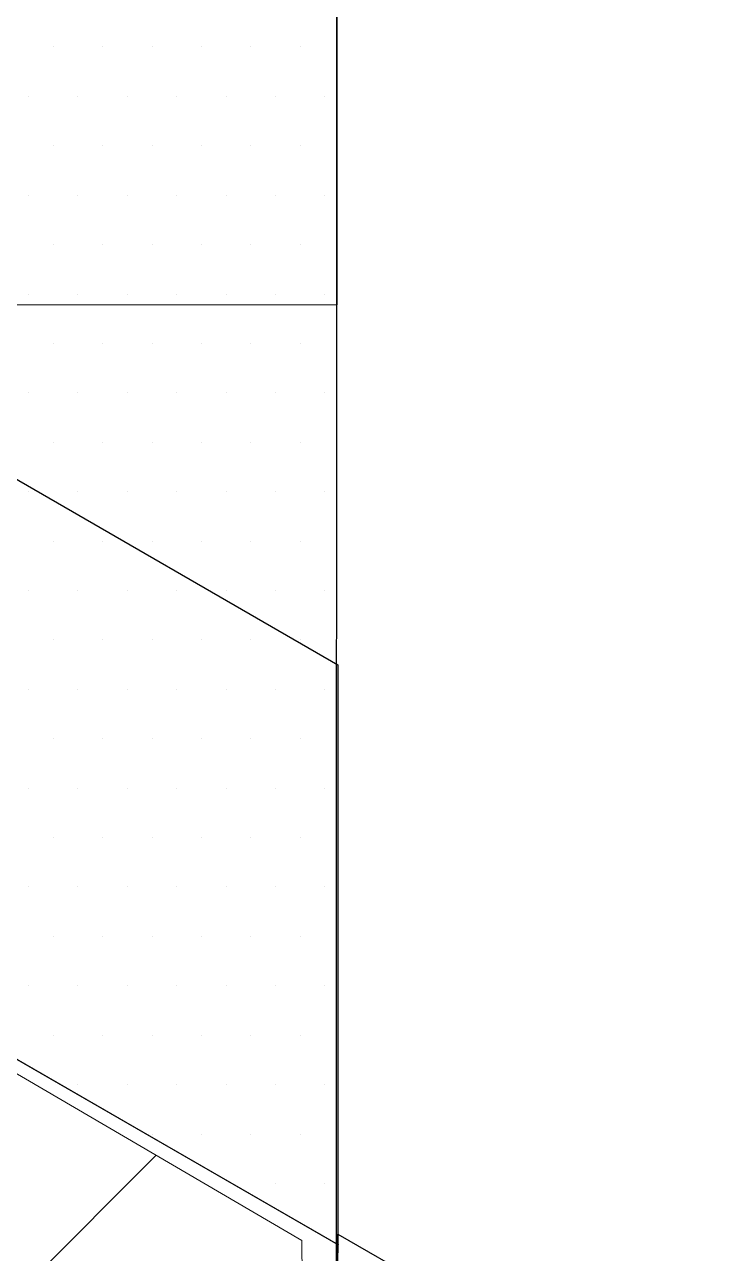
# Model space of a CAD drawing. Extents: x -1337 to 5791, y -3809 to 1769.
# Drawn here: x 1174.8 to 1193.83, y -2826.51 to -2792.93 of the extents above; entities that cross this region are included whole.
import ezdxf

# ---------------------------------------------------------------- set-up
doc = ezdxf.new("R2010")
doc.units = 0
doc.header["$MEASUREMENT"] = 0
for name, color, linetype, lineweight in [('.ATI-HATCH', 7, 'Continuous', 0), ('G-ANNO-TTLB', 7, 'Continuous', 0), ('Layer 12', 7, 'Continuous', 0), ('TYVEK', 7, 'Continuous', 0)]:
    doc.layers.add(name, color=color, linetype=linetype, lineweight=lineweight)

# ---------------------------------------------------------------- blocks, each defined once
blk = doc.blocks.new('Block_96')
at = {"layer": '.ATI-HATCH'}
for points, knots in [([(1134.185, -2787.494), (1134.185, -2793.927), (1137.618, -2799.871), (1143.19, -2803.085), (1143.19, -2803.085), (1183.332, -2826.243), (1183.332, -2826.243), (1183.332, -2826.243), (1183.336, -2810.406), (1183.336, -2810.406), (1183.336, -2810.406), (1152.184, -2792.434), (1152.184, -2792.434), (1152.184, -2792.434), (1152.184, -2770.574), (1152.184, -2770.574), (1152.184, -2770.574), (1134.185, -2760.183), (1134.185, -2760.183), (1134.185, -2760.183), (1134.185, -2787.494), (1134.185, -2787.494)], [0, 0, 0, 0, 1, 1, 1, 2, 2, 2, 3, 3, 3, 4, 4, 4, 5, 5, 5, 6, 6, 6, 7, 7, 7, 7]), ([(1183.342, -2791.27), (1183.342, -2791.27), (1168.694, -2782.82), (1168.694, -2782.82), (1168.694, -2782.82), (1152.184, -2792.434), (1152.184, -2792.434), (1152.184, -2792.434), (1183.336, -2810.406), (1183.336, -2810.406), (1183.336, -2810.406), (1183.342, -2791.27), (1183.342, -2791.27)], [0, 0, 0, 0, 1, 1, 1, 2, 2, 2, 3, 3, 3, 4, 4, 4, 4])]:
    blk.add_open_spline(points, degree=3, knots=knots, dxfattribs=at)
at = {"layer": '.ATI-HATCH', "color": 8, "lineweight": 0, "true_color": 0x808080}
for points in [[(1175.589, -2793.544), (1175.589, -2793.544), (1175.589, -2793.544), (1175.589, -2793.544)], [(1176.939, -2793.544), (1176.939, -2793.544), (1176.939, -2793.544), (1176.939, -2793.544)], [(1178.289, -2793.544), (1178.289, -2793.544), (1178.289, -2793.544), (1178.289, -2793.544)], [(1179.639, -2793.544), (1179.639, -2793.544), (1179.639, -2793.544), (1179.639, -2793.544)], [(1180.989, -2793.544), (1180.989, -2793.544), (1180.989, -2793.544), (1180.989, -2793.544)], [(1182.339, -2793.544), (1182.339, -2793.544), (1182.339, -2793.544), (1182.339, -2793.544)], [(1174.914, -2794.894), (1174.914, -2794.894), (1174.914, -2794.894), (1174.914, -2794.894)], [(1176.264, -2794.894), (1176.264, -2794.894), (1176.264, -2794.894), (1176.264, -2794.894)], [(1177.614, -2794.894), (1177.614, -2794.894), (1177.614, -2794.894), (1177.614, -2794.894)], [(1178.964, -2794.894), (1178.964, -2794.894), (1178.964, -2794.894), (1178.964, -2794.894)], [(1180.314, -2794.894), (1180.314, -2794.894), (1180.314, -2794.894), (1180.314, -2794.894)], [(1181.664, -2794.894), (1181.664, -2794.894), (1181.664, -2794.894), (1181.664, -2794.894)], [(1183.014, -2794.894), (1183.014, -2794.894), (1183.014, -2794.894), (1183.014, -2794.894)], [(1175.589, -2796.244), (1175.589, -2796.244), (1175.589, -2796.244), (1175.589, -2796.244)], [(1176.939, -2796.244), (1176.939, -2796.244), (1176.939, -2796.244), (1176.939, -2796.244)], [(1178.289, -2796.244), (1178.289, -2796.244), (1178.289, -2796.244), (1178.289, -2796.244)], [(1179.639, -2796.244), (1179.639, -2796.244), (1179.639, -2796.244), (1179.639, -2796.244)], [(1180.989, -2796.244), (1180.989, -2796.244), (1180.989, -2796.244), (1180.989, -2796.244)], [(1182.339, -2796.244), (1182.339, -2796.244), (1182.339, -2796.244), (1182.339, -2796.244)], [(1174.914, -2797.594), (1174.914, -2797.594), (1174.914, -2797.594), (1174.914, -2797.594)], [(1176.264, -2797.594), (1176.264, -2797.594), (1176.264, -2797.594), (1176.264, -2797.594)], [(1177.614, -2797.594), (1177.614, -2797.594), (1177.614, -2797.594), (1177.614, -2797.594)], [(1178.964, -2797.594), (1178.964, -2797.594), (1178.964, -2797.594), (1178.964, -2797.594)], [(1180.314, -2797.594), (1180.314, -2797.594), (1180.314, -2797.594), (1180.314, -2797.594)], [(1181.664, -2797.594), (1181.664, -2797.594), (1181.664, -2797.594), (1181.664, -2797.594)], [(1183.014, -2797.594), (1183.014, -2797.594), (1183.014, -2797.594), (1183.014, -2797.594)], [(1175.589, -2798.944), (1175.589, -2798.944), (1175.589, -2798.944), (1175.589, -2798.944)], [(1176.939, -2798.944), (1176.939, -2798.944), (1176.939, -2798.944), (1176.939, -2798.944)], [(1178.289, -2798.944), (1178.289, -2798.944), (1178.289, -2798.944), (1178.289, -2798.944)], [(1179.639, -2798.944), (1179.639, -2798.944), (1179.639, -2798.944), (1179.639, -2798.944)], [(1180.989, -2798.944), (1180.989, -2798.944), (1180.989, -2798.944), (1180.989, -2798.944)], [(1182.339, -2798.944), (1182.339, -2798.944), (1182.339, -2798.944), (1182.339, -2798.944)], [(1174.914, -2800.294), (1174.914, -2800.294), (1174.914, -2800.294), (1174.914, -2800.294)], [(1176.264, -2800.294), (1176.264, -2800.294), (1176.264, -2800.294), (1176.264, -2800.294)], [(1177.614, -2800.294), (1177.614, -2800.294), (1177.614, -2800.294), (1177.614, -2800.294)], [(1178.964, -2800.294), (1178.964, -2800.294), (1178.964, -2800.294), (1178.964, -2800.294)], [(1180.314, -2800.294), (1180.314, -2800.294), (1180.314, -2800.294), (1180.314, -2800.294)], [(1181.664, -2800.294), (1181.664, -2800.294), (1181.664, -2800.294), (1181.664, -2800.294)], [(1183.014, -2800.294), (1183.014, -2800.294), (1183.014, -2800.294), (1183.014, -2800.294)], [(1175.589, -2801.644), (1175.589, -2801.644), (1175.589, -2801.644), (1175.589, -2801.644)], [(1176.939, -2801.644), (1176.939, -2801.644), (1176.939, -2801.644), (1176.939, -2801.644)], [(1178.289, -2801.644), (1178.289, -2801.644), (1178.289, -2801.644), (1178.289, -2801.644)], [(1179.639, -2801.644), (1179.639, -2801.644), (1179.639, -2801.644), (1179.639, -2801.644)], [(1180.989, -2801.644), (1180.989, -2801.644), (1180.989, -2801.644), (1180.989, -2801.644)], [(1182.339, -2801.644), (1182.339, -2801.644), (1182.339, -2801.644), (1182.339, -2801.644)], [(1174.914, -2802.994), (1174.914, -2802.994), (1174.914, -2802.994), (1174.914, -2802.994)], [(1176.264, -2802.994), (1176.264, -2802.994), (1176.264, -2802.994), (1176.264, -2802.994)], [(1177.614, -2802.994), (1177.614, -2802.994), (1177.614, -2802.994), (1177.614, -2802.994)], [(1178.964, -2802.994), (1178.964, -2802.994), (1178.964, -2802.994), (1178.964, -2802.994)], [(1180.314, -2802.994), (1180.314, -2802.994), (1180.314, -2802.994), (1180.314, -2802.994)], [(1181.664, -2802.994), (1181.664, -2802.994), (1181.664, -2802.994), (1181.664, -2802.994)], [(1183.014, -2802.994), (1183.014, -2802.994), (1183.014, -2802.994), (1183.014, -2802.994)], [(1175.589, -2804.344), (1175.589, -2804.344), (1175.589, -2804.344), (1175.589, -2804.344)], [(1176.939, -2804.344), (1176.939, -2804.344), (1176.939, -2804.344), (1176.939, -2804.344)], [(1178.289, -2804.344), (1178.289, -2804.344), (1178.289, -2804.344), (1178.289, -2804.344)], [(1179.639, -2804.344), (1179.639, -2804.344), (1179.639, -2804.344), (1179.639, -2804.344)], [(1180.989, -2804.344), (1180.989, -2804.344), (1180.989, -2804.344), (1180.989, -2804.344)], [(1182.339, -2804.344), (1182.339, -2804.344), (1182.339, -2804.344), (1182.339, -2804.344)], [(1174.914, -2805.694), (1174.914, -2805.694), (1174.914, -2805.694), (1174.914, -2805.694)], [(1176.264, -2805.694), (1176.264, -2805.694), (1176.264, -2805.694), (1176.264, -2805.694)], [(1177.614, -2805.694), (1177.614, -2805.694), (1177.614, -2805.694), (1177.614, -2805.694)], [(1178.964, -2805.694), (1178.964, -2805.694), (1178.964, -2805.694), (1178.964, -2805.694)], [(1180.314, -2805.694), (1180.314, -2805.694), (1180.314, -2805.694), (1180.314, -2805.694)], [(1181.664, -2805.694), (1181.664, -2805.694), (1181.664, -2805.694), (1181.664, -2805.694)], [(1183.014, -2805.694), (1183.014, -2805.694), (1183.014, -2805.694), (1183.014, -2805.694)], [(1175.589, -2807.044), (1175.589, -2807.044), (1175.589, -2807.044), (1175.589, -2807.044)], [(1176.939, -2807.044), (1176.939, -2807.044), (1176.939, -2807.044), (1176.939, -2807.044)], [(1178.289, -2807.044), (1178.289, -2807.044), (1178.289, -2807.044), (1178.289, -2807.044)], [(1179.639, -2807.044), (1179.639, -2807.044), (1179.639, -2807.044), (1179.639, -2807.044)], [(1180.989, -2807.044), (1180.989, -2807.044), (1180.989, -2807.044), (1180.989, -2807.044)], [(1182.339, -2807.044), (1182.339, -2807.044), (1182.339, -2807.044), (1182.339, -2807.044)], [(1174.914, -2808.394), (1174.914, -2808.394), (1174.914, -2808.394), (1174.914, -2808.394)], [(1176.264, -2808.394), (1176.264, -2808.394), (1176.264, -2808.394), (1176.264, -2808.394)], [(1177.614, -2808.394), (1177.614, -2808.394), (1177.614, -2808.394), (1177.614, -2808.394)], [(1178.964, -2808.394), (1178.964, -2808.394), (1178.964, -2808.394), (1178.964, -2808.394)], [(1180.314, -2808.394), (1180.314, -2808.394), (1180.314, -2808.394), (1180.314, -2808.394)], [(1181.664, -2808.394), (1181.664, -2808.394), (1181.664, -2808.394), (1181.664, -2808.394)], [(1183.014, -2808.394), (1183.014, -2808.394), (1183.014, -2808.394), (1183.014, -2808.394)], [(1175.589, -2809.744), (1175.589, -2809.744), (1175.589, -2809.744), (1175.589, -2809.744)], [(1176.939, -2809.744), (1176.939, -2809.744), (1176.939, -2809.744), (1176.939, -2809.744)], [(1178.289, -2809.744), (1178.289, -2809.744), (1178.289, -2809.744), (1178.289, -2809.744)], [(1179.639, -2809.744), (1179.639, -2809.744), (1179.639, -2809.744), (1179.639, -2809.744)], [(1180.989, -2809.744), (1180.989, -2809.744), (1180.989, -2809.744), (1180.989, -2809.744)], [(1182.339, -2809.744), (1182.339, -2809.744), (1182.339, -2809.744), (1182.339, -2809.744)], [(1174.914, -2811.094), (1174.914, -2811.094), (1174.914, -2811.094), (1174.914, -2811.094)], [(1176.264, -2811.094), (1176.264, -2811.094), (1176.264, -2811.094), (1176.264, -2811.094)], [(1177.614, -2811.094), (1177.614, -2811.094), (1177.614, -2811.094), (1177.614, -2811.094)], [(1178.964, -2811.094), (1178.964, -2811.094), (1178.964, -2811.094), (1178.964, -2811.094)], [(1180.314, -2811.094), (1180.314, -2811.094), (1180.314, -2811.094), (1180.314, -2811.094)], [(1181.664, -2811.094), (1181.664, -2811.094), (1181.664, -2811.094), (1181.664, -2811.094)], [(1183.014, -2811.094), (1183.014, -2811.094), (1183.014, -2811.094), (1183.014, -2811.094)], [(1175.589, -2812.444), (1175.589, -2812.444), (1175.589, -2812.444), (1175.589, -2812.444)], [(1176.939, -2812.444), (1176.939, -2812.444), (1176.939, -2812.444), (1176.939, -2812.444)], [(1178.289, -2812.444), (1178.289, -2812.444), (1178.289, -2812.444), (1178.289, -2812.444)], [(1179.639, -2812.444), (1179.639, -2812.444), (1179.639, -2812.444), (1179.639, -2812.444)], [(1180.989, -2812.444), (1180.989, -2812.444), (1180.989, -2812.444), (1180.989, -2812.444)], [(1182.339, -2812.444), (1182.339, -2812.444), (1182.339, -2812.444), (1182.339, -2812.444)], [(1174.914, -2813.794), (1174.914, -2813.794), (1174.914, -2813.794), (1174.914, -2813.794)], [(1176.264, -2813.794), (1176.264, -2813.794), (1176.264, -2813.794), (1176.264, -2813.794)], [(1177.614, -2813.794), (1177.614, -2813.794), (1177.614, -2813.794), (1177.614, -2813.794)], [(1178.964, -2813.794), (1178.964, -2813.794), (1178.964, -2813.794), (1178.964, -2813.794)], [(1180.314, -2813.794), (1180.314, -2813.794), (1180.314, -2813.794), (1180.314, -2813.794)], [(1181.664, -2813.794), (1181.664, -2813.794), (1181.664, -2813.794), (1181.664, -2813.794)], [(1183.014, -2813.794), (1183.014, -2813.794), (1183.014, -2813.794), (1183.014, -2813.794)], [(1175.589, -2815.144), (1175.589, -2815.144), (1175.589, -2815.144), (1175.589, -2815.144)], [(1176.939, -2815.144), (1176.939, -2815.144), (1176.939, -2815.144), (1176.939, -2815.144)], [(1178.289, -2815.144), (1178.289, -2815.144), (1178.289, -2815.144), (1178.289, -2815.144)], [(1179.639, -2815.144), (1179.639, -2815.144), (1179.639, -2815.144), (1179.639, -2815.144)], [(1180.989, -2815.144), (1180.989, -2815.144), (1180.989, -2815.144), (1180.989, -2815.144)], [(1182.339, -2815.144), (1182.339, -2815.144), (1182.339, -2815.144), (1182.339, -2815.144)], [(1174.914, -2816.494), (1174.914, -2816.494), (1174.914, -2816.494), (1174.914, -2816.494)], [(1176.264, -2816.494), (1176.264, -2816.494), (1176.264, -2816.494), (1176.264, -2816.494)], [(1177.614, -2816.494), (1177.614, -2816.494), (1177.614, -2816.494), (1177.614, -2816.494)], [(1178.964, -2816.494), (1178.964, -2816.494), (1178.964, -2816.494), (1178.964, -2816.494)], [(1180.314, -2816.494), (1180.314, -2816.494), (1180.314, -2816.494), (1180.314, -2816.494)], [(1181.664, -2816.494), (1181.664, -2816.494), (1181.664, -2816.494), (1181.664, -2816.494)], [(1183.014, -2816.494), (1183.014, -2816.494), (1183.014, -2816.494), (1183.014, -2816.494)], [(1175.589, -2817.844), (1175.589, -2817.844), (1175.589, -2817.844), (1175.589, -2817.844)], [(1176.939, -2817.844), (1176.939, -2817.844), (1176.939, -2817.844), (1176.939, -2817.844)], [(1178.289, -2817.844), (1178.289, -2817.844), (1178.289, -2817.844), (1178.289, -2817.844)], [(1179.639, -2817.844), (1179.639, -2817.844), (1179.639, -2817.844), (1179.639, -2817.844)], [(1180.989, -2817.844), (1180.989, -2817.844), (1180.989, -2817.844), (1180.989, -2817.844)], [(1182.339, -2817.844), (1182.339, -2817.844), (1182.339, -2817.844), (1182.339, -2817.844)], [(1174.914, -2819.194), (1174.914, -2819.194), (1174.914, -2819.194), (1174.914, -2819.194)], [(1176.264, -2819.194), (1176.264, -2819.194), (1176.264, -2819.194), (1176.264, -2819.194)], [(1177.614, -2819.194), (1177.614, -2819.194), (1177.614, -2819.194), (1177.614, -2819.194)], [(1178.964, -2819.194), (1178.964, -2819.194), (1178.964, -2819.194), (1178.964, -2819.194)], [(1180.314, -2819.194), (1180.314, -2819.194), (1180.314, -2819.194), (1180.314, -2819.194)], [(1181.664, -2819.194), (1181.664, -2819.194), (1181.664, -2819.194), (1181.664, -2819.194)], [(1183.014, -2819.194), (1183.014, -2819.194), (1183.014, -2819.194), (1183.014, -2819.194)], [(1175.589, -2820.544), (1175.589, -2820.544), (1175.589, -2820.544), (1175.589, -2820.544)], [(1176.939, -2820.544), (1176.939, -2820.544), (1176.939, -2820.544), (1176.939, -2820.544)], [(1178.289, -2820.544), (1178.289, -2820.544), (1178.289, -2820.544), (1178.289, -2820.544)], [(1179.639, -2820.544), (1179.639, -2820.544), (1179.639, -2820.544), (1179.639, -2820.544)], [(1180.989, -2820.544), (1180.989, -2820.544), (1180.989, -2820.544), (1180.989, -2820.544)], [(1182.339, -2820.544), (1182.339, -2820.544), (1182.339, -2820.544), (1182.339, -2820.544)], [(1176.264, -2821.894), (1176.264, -2821.894), (1176.264, -2821.894), (1176.264, -2821.894)], [(1177.614, -2821.894), (1177.614, -2821.894), (1177.614, -2821.894), (1177.614, -2821.894)], [(1178.964, -2821.894), (1178.964, -2821.894), (1178.964, -2821.894), (1178.964, -2821.894)], [(1180.314, -2821.894), (1180.314, -2821.894), (1180.314, -2821.894), (1180.314, -2821.894)], [(1181.664, -2821.894), (1181.664, -2821.894), (1181.664, -2821.894), (1181.664, -2821.894)], [(1183.014, -2821.894), (1183.014, -2821.894), (1183.014, -2821.894), (1183.014, -2821.894)], [(1178.289, -2823.244), (1178.289, -2823.244), (1178.289, -2823.244), (1178.289, -2823.244)], [(1179.639, -2823.244), (1179.639, -2823.244), (1179.639, -2823.244), (1179.639, -2823.244)], [(1180.989, -2823.244), (1180.989, -2823.244), (1180.989, -2823.244), (1180.989, -2823.244)], [(1182.339, -2823.244), (1182.339, -2823.244), (1182.339, -2823.244), (1182.339, -2823.244)], [(1181.664, -2824.594), (1181.664, -2824.594), (1181.664, -2824.594), (1181.664, -2824.594)], [(1183.014, -2824.594), (1183.014, -2824.594), (1183.014, -2824.594), (1183.014, -2824.594)]]:
    blk.add_open_spline(points, degree=3, dxfattribs=at)
blk = doc.blocks.new('Block_656')
at = {"layer": 'Layer 12'}
blk.add_lwpolyline([(1183.351, -2800.584), (1141.208, -2800.584), (1141.208, -2712.945), (1183.351, -2712.945)], close=True, dxfattribs=at)
blk = doc.blocks.new('Block_655')
at = {"layer": 'Layer 12'}
blk.add_lwpolyline([(1183.351, -2800.584), (1141.208, -2800.584), (1141.208, -2712.945), (1183.351, -2712.945)], close=True, dxfattribs=at)
blk.add_blockref('Block_656', (0, 0), dxfattribs=at)

msp = doc.modelspace()

# ---------------------------------------------------------------- hatches: boundary and pattern name
at = {"layer": 'G-ANNO-TTLB', "true_color": 0xff00ff, "transparency": 33554687}
h = msp.add_hatch(color=6, dxfattribs=at)
edge = h.paths.add_edge_path()
edge.add_spline(control_points=[(1773.018, -3692.604), (1773.018, -3692.604), (-1156.5, -3692.604), (-1156.5, -3692.604), (-1156.5, -3692.604), (-1156.5, -1235.604), (-1156.5, -1235.604), (-1156.5, -1235.604), (1773.018, -1235.604), (1773.018, -1235.604), (1773.018, -1235.604), (1773.018, -3692.604), (1773.018, -3692.604)], knot_values=[0, 0, 0, 0, 1, 1, 1, 2, 2, 2, 3, 3, 3, 4, 4, 4, 4], degree=3, periodic=0)
edge = h.paths.add_edge_path()
edge.add_spline(control_points=[(-1147.5, -1244.604), (-1147.5, -1244.604), (-1147.5, -3683.604), (-1147.5, -3683.604), (-1147.5, -3683.604), (1764.018, -3683.604), (1764.018, -3683.604), (1764.018, -3683.604), (1764.018, -1244.604), (1764.018, -1244.604), (1764.018, -1244.604), (-1147.5, -1244.604), (-1147.5, -1244.604)], knot_values=[0, 0, 0, 0, 1, 1, 1, 2, 2, 2, 3, 3, 3, 4, 4, 4, 4], degree=3, periodic=0)
edge.add_line((-1147.5, -1244.604), (-1147.5, -1244.604))
at = {"layer": 'Layer 12', "true_color": 0x000000, "transparency": 33554687}
h = msp.add_hatch(dxfattribs=at)
h.set_pattern_fill('_U', color=18, scale=10, angle=45, style=2, pattern_type=0)
h.set_pattern_definition([(45, (0, 0), (-7.071067, 7.07107), [])])
h.paths.add_polyline_path([(1182.529, -2842.627), (1119.297, -2805.921), (1132.646, -2797.08), (1182.383, -2826.154)])

# ---------------------------------------------------------------- linework, layer by layer
at = {"layer": 'G-ANNO-TTLB'}
for points in [[(1773.018, -3692.604), (1773.018, -3692.604), (-1156.5, -3692.604), (-1156.5, -3692.604), (-1156.5, -3692.604), (-1156.5, -1235.604), (-1156.5, -1235.604), (-1156.5, -1235.604), (1773.018, -1235.604), (1773.018, -1235.604), (1773.018, -1235.604), (1773.018, -3692.604), (1773.018, -3692.604)], [(-1147.5, -1244.604), (-1147.5, -1244.604), (-1147.5, -3683.604), (-1147.5, -3683.604), (-1147.5, -3683.604), (1764.018, -3683.604), (1764.018, -3683.604), (1764.018, -3683.604), (1764.018, -1244.604), (1764.018, -1244.604), (1764.018, -1244.604), (-1147.5, -1244.604), (-1147.5, -1244.604)]]:
    msp.add_open_spline(points, degree=3, knots=[0, 0, 0, 0, 1, 1, 1, 2, 2, 2, 3, 3, 3, 4, 4, 4, 4], dxfattribs=at)
at = {"layer": 'Layer 12'}
msp.add_lwpolyline([(1182.529, -2842.627), (1119.297, -2805.921), (1132.646, -2797.08), (1182.383, -2826.154)], close=True, dxfattribs=at)
at = {"layer": 'TYVEK', "color": 18, "lineweight": 25, "true_color": 0x000000}
for p, q in [((1183.32, -2864.641), (1183.37, -2693.705)), ((1152.184, -2792.434), (1183.37, -2810.426)), ((1161.031, -2813.378), (1183.37, -2826.266))]:
    msp.add_line(p, q, dxfattribs=at)
at = {"layer": 'TYVEK', "color": 4, "lineweight": 25, "true_color": 0x00ffff}
for p, q in [((1152.184, -2792.434), (1183.37, -2810.425)), ((1134.198, -2797.897), (1183.383, -2826.273)), ((1143.19, -2803.085), (1183.37, -2826.265)), ((1183.37, -2810.425), (1183.37, -2826.485)), ((1183.317, -2862.688), (1183.37, -2825.98)), ((1183.37, -2825.98), (1209.484, -2840.932))]:
    msp.add_line(p, q, dxfattribs=at)

# ---------------------------------------------------------------- block references
at = {"layer": '.ATI-HATCH'}
msp.add_blockref('Block_96', (0, 0), dxfattribs=at)
at = {"layer": 'Layer 12'}
msp.add_blockref('Block_655', (0, 0), dxfattribs=at)

doc.saveas('drawing.dxf')
